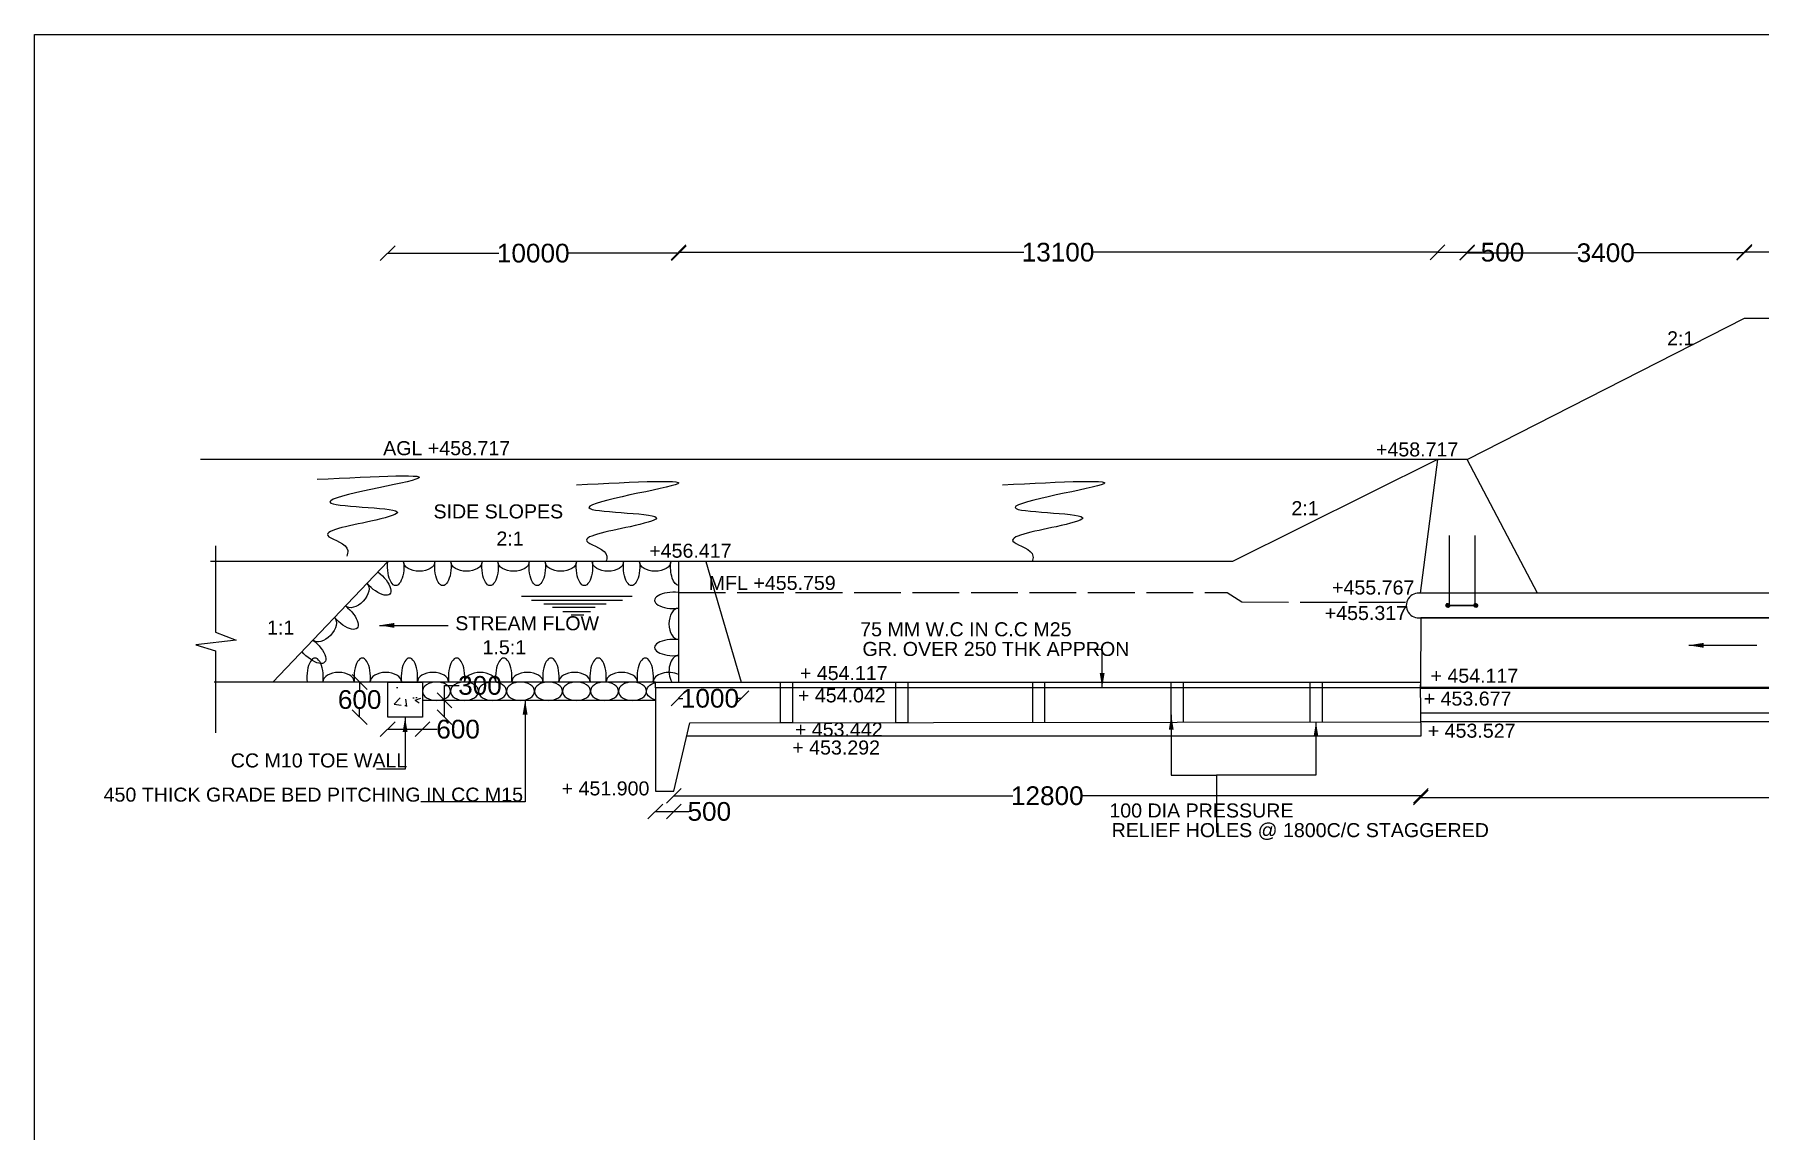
# Model space of a CAD drawing. Header units: millimetres. Extents: x 5124 to 6568637, y 2311 to 91879094.
# Drawn here: x 3532836 to 3543897, y 45951176 to 45958208 of the extents above; entities that cross this region are included whole.
import ezdxf

# ---------------------------------------------------------------- set-up
doc = ezdxf.new("R2010")
doc.units = ezdxf.units.MM
doc.header["$MEASUREMENT"] = 0
doc.linetypes.add('ACAD_ISO02W100', pattern=[15, 12, -3])
for name, color, linetype in [('DIMENSION', 7, 'Continuous'), ('DRAWING', 7, 'Continuous'), ('TEXT', 7, 'Continuous')]:
    doc.layers.add(name, color=color, linetype=linetype)
doc.styles.get("Standard").update_dxf_attribs({"font": 'arial.ttf', "height": 120})
doc.dimstyles.get("Standard").update_dxf_attribs({"dimtxt": 200, "dimasz": 110, "dimexe": 0.18, "dimexo": 0.0625, "dimgap": 0.09, "dimtad": 0, "dimtih": 1, "dimtoh": 1, "dimdec": 0, "dimzin": 0, "dimdsep": 46, "dimtxsty": 'Standard', "dimblk": 'OBLIQUE', "dimcen": 0.09, "dimse1": 1, "dimse2": 1, "dimadec": 0, "dimazin": 0, "dimtfac": 1, "dimtdec": 0, "dimtofl": 0, "dimtmove": 0, "dimatfit": 3, "dimfxl": 1, "dimtolj": 1, "dimtzin": 0, "dimarcsym": 0})

# ---------------------------------------------------------------- blocks, each defined once
blk = doc.blocks.new('_Oblique')
at = {"color": 0, "linetype": 'ByBlock', "lineweight": -2}
blk.add_line((-0.5, -0.5), (0.5, 0.5), dxfattribs=at)
blk = doc.blocks.new('*D57')
at = {"layer": 'Defpoints', "color": 0}
for p in [(3536967, 45956804), (3535101, 45954826), (3536967, 45954796)]:
    blk.add_point(p, dxfattribs=at)
at = {"layer": 'DIMENSION', "color": 0, "lineweight": -2}
for p, q in [((3535101, 45956804), (3535814, 45956804)), ((3536967, 45956804), (3536254, 45956804))]:
    blk.add_line(p, q, dxfattribs=at)
at = {"layer": 'DIMENSION', "color": 0, "lineweight": -2, "xscale": 95, "yscale": 95, "zscale": 95, "rotation": 180}
blk.add_blockref('_Oblique', (3535101, 45956804), dxfattribs=at)
at = {"layer": 'DIMENSION', "color": 0, "lineweight": -2, "xscale": 95, "yscale": 95, "zscale": 95}
blk.add_blockref('_Oblique', (3536967, 45956804), dxfattribs=at)
at = {"layer": 'DIMENSION', "color": 0, "insert": (3536034, 45956804), "char_height": 120, "attachment_point": 5}
blk.add_mtext('\\A1;10000', dxfattribs=at)
blk = doc.blocks.new('*D58')
at = {"layer": 'Defpoints', "color": 0}
for p in [(3541832, 45956810), (3541832, 45955538), (3536966, 45954882)]:
    blk.add_point(p, dxfattribs=at)
at = {"layer": 'DIMENSION', "color": 0, "lineweight": -2}
for p, q in [((3536966, 45956810), (3539179, 45956810)), ((3541832, 45956810), (3539619, 45956810))]:
    blk.add_line(p, q, dxfattribs=at)
at = {"layer": 'DIMENSION', "color": 0, "lineweight": -2, "xscale": 95, "yscale": 95, "zscale": 95, "rotation": 180}
blk.add_blockref('_Oblique', (3536966, 45956810), dxfattribs=at)
at = {"layer": 'DIMENSION', "color": 0, "lineweight": -2, "xscale": 95, "yscale": 95, "zscale": 95}
blk.add_blockref('_Oblique', (3541832, 45956810), dxfattribs=at)
at = {"layer": 'DIMENSION', "color": 0, "insert": (3539399, 45956810), "char_height": 120, "attachment_point": 5}
blk.add_mtext('\\A1;13100', dxfattribs=at)
blk = doc.blocks.new('*D59')
at = {"layer": 'Defpoints', "color": 0}
for p in [(3542022, 45956810), (3541832, 45955482), (3542022, 45955482)]:
    blk.add_point(p, dxfattribs=at)
at = {"layer": 'DIMENSION', "color": 0, "lineweight": -2}
for p, q in [((3541832, 45956810), (3542022, 45956810)), ((3542022, 45956810), (3542117, 45956810))]:
    blk.add_line(p, q, dxfattribs=at)
at = {"layer": 'DIMENSION', "color": 0, "lineweight": -2, "xscale": 95, "yscale": 95, "zscale": 95, "rotation": 180}
blk.add_blockref('_Oblique', (3541832, 45956810), dxfattribs=at)
at = {"layer": 'DIMENSION', "color": 0, "lineweight": -2, "xscale": 95, "yscale": 95, "zscale": 95}
blk.add_blockref('_Oblique', (3542022, 45956810), dxfattribs=at)
at = {"layer": 'DIMENSION', "color": 0, "insert": (3542249, 45956810), "char_height": 120, "attachment_point": 5}
blk.add_mtext('\\A1;500', dxfattribs=at)
blk = doc.blocks.new('*D60')
at = {"layer": 'Defpoints', "color": 0}
for p in [(3543800, 45956806.5), (3543800, 45956388), (3542022, 45955481.5)]:
    blk.add_point(p, dxfattribs=at)
at = {"layer": 'DIMENSION', "color": 0, "lineweight": -2}
for p, q in [((3542022, 45956806.5), (3542731.97412, 45956806.5)), ((3543800, 45956806.5), (3543090.02588, 45956806.5))]:
    blk.add_line(p, q, dxfattribs=at)
at = {"layer": 'DIMENSION', "color": 0, "lineweight": -2, "xscale": 95, "yscale": 95, "zscale": 95, "rotation": 180}
blk.add_blockref('_Oblique', (3542022, 45956806.5), dxfattribs=at)
at = {"layer": 'DIMENSION', "color": 0, "lineweight": -2, "xscale": 95, "yscale": 95, "zscale": 95}
blk.add_blockref('_Oblique', (3543800, 45956806.5), dxfattribs=at)
at = {"layer": 'DIMENSION', "color": 0, "insert": (3542911, 45956806.5), "char_height": 120, "attachment_point": 5}
blk.add_mtext('\\A1;3400', dxfattribs=at)
blk = doc.blocks.new('*D61')
at = {"layer": 'Defpoints', "color": 0}
for p in [(3546798, 45956812), (3543800, 45956388), (3546798, 45956388)]:
    blk.add_point(p, dxfattribs=at)
at = {"layer": 'DIMENSION', "color": 0, "lineweight": -2}
for p, q in [((3543800, 45956812), (3545119, 45956812)), ((3546798, 45956812), (3545479, 45956812))]:
    blk.add_line(p, q, dxfattribs=at)
at = {"layer": 'DIMENSION', "color": 0, "lineweight": -2, "xscale": 95, "yscale": 95, "zscale": 95, "rotation": 180}
blk.add_blockref('_Oblique', (3543800, 45956812), dxfattribs=at)
at = {"layer": 'DIMENSION', "color": 0, "lineweight": -2, "xscale": 95, "yscale": 95, "zscale": 95}
blk.add_blockref('_Oblique', (3546798, 45956812), dxfattribs=at)
at = {"layer": 'DIMENSION', "color": 0, "insert": (3545299, 45956812), "char_height": 120, "attachment_point": 5}
blk.add_mtext('\\A1;8925', dxfattribs=at)
blk = doc.blocks.new('*D82')
at = {"layer": 'Defpoints', "color": 0}
for p in [(3541725, 45953798), (3561417, 45953591), (3541725, 45953312)]:
    blk.add_point(p, dxfattribs=at)
at = {"layer": 'DIMENSION', "color": 0, "lineweight": -2}
for p, q in [((3541725, 45953312), (3551344, 45953312)), ((3561417, 45953312), (3551797, 45953312))]:
    blk.add_line(p, q, dxfattribs=at)
at = {"layer": 'DIMENSION', "color": 0, "lineweight": -2, "xscale": 95, "yscale": 95, "zscale": 95, "rotation": 180}
blk.add_blockref('_Oblique', (3541725, 45953312), dxfattribs=at)
at = {"layer": 'DIMENSION', "color": 0, "lineweight": -2, "xscale": 95, "yscale": 95, "zscale": 95}
blk.add_blockref('_Oblique', (3561417, 45953312), dxfattribs=at)
at = {"layer": 'DIMENSION', "color": 0, "insert": (3551571, 45953312), "char_height": 120, "attachment_point": 5}
blk.add_mtext('\\A1;50625', dxfattribs=at)
blk = doc.blocks.new('*D83')
at = {"layer": 'Defpoints', "color": 0}
for p in [(3536936, 45953352), (3536936, 45953323), (3541725, 45953312)]:
    blk.add_point(p, dxfattribs=at)
at = {"layer": 'DIMENSION', "color": 0, "lineweight": -2}
for p, q in [((3536936, 45953323), (3539110, 45953323)), ((3541725, 45953323), (3539551, 45953323))]:
    blk.add_line(p, q, dxfattribs=at)
at = {"layer": 'DIMENSION', "color": 0, "lineweight": -2, "xscale": 95, "yscale": 95, "zscale": 95, "rotation": 180}
blk.add_blockref('_Oblique', (3536936, 45953323), dxfattribs=at)
at = {"layer": 'DIMENSION', "color": 0, "lineweight": -2, "xscale": 95, "yscale": 95, "zscale": 95}
blk.add_blockref('_Oblique', (3541725, 45953323), dxfattribs=at)
at = {"layer": 'DIMENSION', "color": 0, "insert": (3539330, 45953323), "char_height": 120, "attachment_point": 5}
blk.add_mtext('\\A1;12800', dxfattribs=at)
blk = doc.blocks.new('*D84')
at = {"layer": 'Defpoints', "color": 0}
for p in [(3536817, 45953352), (3536936, 45953352), (3536936, 45953222)]:
    blk.add_point(p, dxfattribs=at)
at = {"layer": 'DIMENSION', "color": 0, "lineweight": -2}
for p, q in [((3536817, 45953222), (3536936, 45953222)), ((3536936, 45953222), (3537031, 45953222))]:
    blk.add_line(p, q, dxfattribs=at)
at = {"layer": 'DIMENSION', "color": 0, "lineweight": -2, "xscale": 95, "yscale": 95, "zscale": 95, "rotation": 180}
blk.add_blockref('_Oblique', (3536817, 45953222), dxfattribs=at)
at = {"layer": 'DIMENSION', "color": 0, "lineweight": -2, "xscale": 95, "yscale": 95, "zscale": 95}
blk.add_blockref('_Oblique', (3536936, 45953222), dxfattribs=at)
at = {"layer": 'DIMENSION', "color": 0, "insert": (3537163, 45953222), "char_height": 120, "attachment_point": 5}
blk.add_mtext('\\A1;500', dxfattribs=at)
blk = doc.blocks.new('*D85')
at = {"layer": 'Defpoints', "color": 0}
for p in [(3535101, 45954053), (3534921, 45953828), (3535101, 45953828)]:
    blk.add_point(p, dxfattribs=at)
at = {"layer": 'DIMENSION', "color": 0, "lineweight": -2}
for p, q in [((3534921, 45954053), (3534921, 45954002)), ((3534921, 45953828), (3534921, 45953879))]:
    blk.add_line(p, q, dxfattribs=at)
at = {"layer": 'DIMENSION', "color": 0, "lineweight": -2, "xscale": 95, "yscale": 95, "zscale": 95}
for p, rotation in [((3534921, 45954053), 90), ((3534921, 45953828), 270)]:
    blk.add_blockref('_Oblique', p, dxfattribs=dict(at, rotation=rotation))
at = {"layer": 'DIMENSION', "color": 0, "insert": (3534921, 45953940), "char_height": 120, "attachment_point": 5}
blk.add_mtext('\\A1;600', dxfattribs=at)
blk = doc.blocks.new('*D86')
at = {"layer": 'Defpoints', "color": 0}
for p in [(3535324, 45953935.5), (3535465, 45953935.5), (3535324, 45953827.5)]:
    blk.add_point(p, dxfattribs=at)
at = {"layer": 'DIMENSION', "color": 0, "lineweight": -2}
for p, q in [((3535465, 45953935.5), (3535465, 45954030.5)), ((3535465, 45954030.5), (3535560, 45954030.5)), ((3535465, 45953827.5), (3535465, 45953935.5))]:
    blk.add_line(p, q, dxfattribs=at)
at = {"layer": 'DIMENSION', "color": 0, "lineweight": -2, "xscale": 95, "yscale": 95, "zscale": 95}
for p, rotation in [((3535465, 45953935.5), 90), ((3535465, 45953827.5), 270)]:
    blk.add_blockref('_Oblique', p, dxfattribs=dict(at, rotation=rotation))
at = {"layer": 'DIMENSION', "color": 0, "insert": (3535692.409236, 45954030.5), "char_height": 120, "attachment_point": 5}
blk.add_mtext('\\A1;300', dxfattribs=at)
blk = doc.blocks.new('*D87')
at = {"layer": 'Defpoints', "color": 0}
for p in [(3535101, 45953828), (3535324, 45953828), (3535324, 45953750)]:
    blk.add_point(p, dxfattribs=at)
at = {"layer": 'DIMENSION', "color": 0, "lineweight": -2}
for p, q in [((3535101, 45953750), (3535324, 45953750)), ((3535324, 45953750), (3535419, 45953750))]:
    blk.add_line(p, q, dxfattribs=at)
at = {"layer": 'DIMENSION', "color": 0, "lineweight": -2, "xscale": 95, "yscale": 95, "zscale": 95, "rotation": 180}
blk.add_blockref('_Oblique', (3535101, 45953750), dxfattribs=at)
at = {"layer": 'DIMENSION', "color": 0, "lineweight": -2, "xscale": 95, "yscale": 95, "zscale": 95}
blk.add_blockref('_Oblique', (3535324, 45953750), dxfattribs=at)
at = {"layer": 'DIMENSION', "color": 0, "insert": (3535552, 45953750), "char_height": 120, "attachment_point": 5}
blk.add_mtext('\\A1;600', dxfattribs=at)
blk = doc.blocks.new('*D176')
at = {"layer": 'Defpoints', "color": 0}
for p in [(3536966, 45954053), (3537368, 45954053), (3537368, 45953948)]:
    blk.add_point(p, dxfattribs=at)
at = {"layer": 'DIMENSION', "color": 0, "lineweight": -2}
for p, q in [((3536966, 45953948), (3536993, 45953948)), ((3537368, 45953948), (3537340, 45953948))]:
    blk.add_line(p, q, dxfattribs=at)
at = {"layer": 'DIMENSION', "color": 0, "lineweight": -2, "xscale": 95, "yscale": 95, "zscale": 95, "rotation": 180}
blk.add_blockref('_Oblique', (3536966, 45953948), dxfattribs=at)
at = {"layer": 'DIMENSION', "color": 0, "lineweight": -2, "xscale": 95, "yscale": 95, "zscale": 95}
blk.add_blockref('_Oblique', (3537368, 45953948), dxfattribs=at)
at = {"layer": 'DIMENSION', "color": 0, "insert": (3537167, 45953948), "char_height": 120, "attachment_point": 5}
blk.add_mtext('\\A1;1000', dxfattribs=at)

msp = doc.modelspace()

# ---------------------------------------------------------------- hatches: boundary and pattern name
at = {"layer": 'DIMENSION'}
h = msp.add_hatch(dxfattribs=at)
h.set_pattern_fill('AR-CONC', color=256, scale=50, style=0)
h.set_pattern_definition([(50, (0, 0), (358.6300913, -31.3760675), [37.5, -412.5]), (355, (0, 0), (-69.3756668, 376.0960669), [30, -330]), (100.4514, (29.9, -2.6), (289.2546909, 344.719771), [31.870095, -350.571056]), (46.1842, (0, 100), (533.6205243, -82.759507), [56.25, -618.75]), (96.6356, (44.47, 93.1), (467.331353, 487.0589355), [47.805144, -525.8565]), (351.1842, (0, 100), (467.3309726, 487.0593005), [45, -495]), (21, (50, 75), (298.453526, -201.3094453), [37.5, -412.5]), (326, (50, 75), (121.657666, 362.5750225), [30, -330]), (71.4514, (74.87, 58.22), (420.1113143, 161.2652484), [31.870095, -350.571056]), (37.5, (0, 0), (6.07992766, 166.4469269), [0, -326, 0, -335, 0, -331.25]), (7.5, (0, 0), (131.5347687, 197.20585594), [0, -191, 0, -318.5, 0, -126.25]), (327.5, (-111.5, 0), (266.9112181, -11.27743587), [0, -125, 0, -390, 0, -517.5]), (317.5, (-161.5, 0), (291.5930847, 50.0524912), [0, -162.5, 0, -259, 0, -367.5])])
h.paths.add_polyline_path([(3535324, 45954053), (3535101, 45954053), (3535101, 45953827.5), (3535324, 45953827.5)])
at = {"layer": 'DRAWING'}
h = msp.add_hatch(dxfattribs=at)
h.set_pattern_fill('ANSI31', color=256, style=0)
h.set_pattern_definition([(45, (0, 0), (-0.08838834764832, 0.08838834764832), [])])
h.paths.add_polyline_path([(3541886.5, 45954544.5, 1), (3541910.5, 45954544.5, 1)])
h.paths.add_polyline_path([(3542089.5, 45954544.5, 1), (3542065.5, 45954544.5, 1)])

# ---------------------------------------------------------------- linework, layer by layer
at = {"layer": 'DIMENSION'}
for points in [[(3537141.5, 45954825.5), (3537367.5, 45954053)], [(3537019.3, 45953708.5), (3541716, 45953708.5), (3541727.5, 45953708.5), (3541723.5, 45954034.8)], [(3536817, 45953352.5), (3536936, 45953352.5)]]:
    msp.add_lwpolyline(points, dxfattribs=at)
at = {"layer": 'DRAWING'}
for points in [[(3532836, 45958207.5), (3578609.5, 45958207.5), (3578609.5, 45929346.5), (3532836, 45929346.5)], [(3535101, 45954053), (3535324, 45954053), (3535324, 45953827.5), (3535101, 45953827.5)]]:
    msp.add_lwpolyline(points, close=True, dxfattribs=at)
for points in [[(3542022, 45955481.5), (3543800, 45956388), (3546798, 45956388), (3546407.5, 45956600.5), (3546024, 45956600.5), (3545721.5, 45956388)], [(3541831.5, 45955481.5), (3533900, 45955481.5)], [(3541831.5, 45955481.5), (3540518, 45954825.5), (3533964, 45954825.5)], [(3542472.5, 45954623), (3542022, 45955481.5), (3541831.5, 45955481.5), (3541722, 45954623.4)], [(3541906, 45954992.5), (3541906, 45954554)], [(3542072, 45954992.5), (3542072, 45954554)], [(3533996, 45954927), (3533996, 45954372), (3534129.5, 45954322), (3533869.5, 45954291.5), (3533996, 45954253.5), (3533996, 45953727)], [(3534364, 45954053), (3535101, 45954825.5)], [(3536966, 45954825.5), (3536966, 45954053)], [(3535959.5, 45954604), (3536668.5, 45954604)], [(3536022, 45954578), (3536606, 45954578)], [(3536102.5, 45954555), (3536502.5, 45954555)], [(3536158, 45954533.5), (3536430.5, 45954533.5)], [(3552120.5, 45954623), (3541725, 45954623)], [(3536224, 45954506), (3536401, 45954506)], [(3536278, 45954484.5), (3536358.5, 45954484.5)], [(3541725, 45954465), (3541723.5, 45954034.8)], [(3536817, 45954053), (3533988.5, 45954053)], [(3541725, 45954016.5), (3536817, 45954016.5), (3536817, 45954053), (3541723.5, 45954053), (3541723.5, 45954016.5)], [(3536817, 45954016.5), (3536817, 45953352.5), (3536936, 45953352.5), (3537038.5, 45953790.5), (3541725, 45953798)], [(3536817, 45953935.5), (3535324, 45953935.5)], [(3552120.5, 45953853), (3541725, 45953853)], [(3552120.5, 45953798), (3541725, 45953798)]]:
    msp.add_lwpolyline(points, dxfattribs=at)
at = {"layer": 'DRAWING', "linetype": 'ACAD_ISO02W100', "ltscale": 25}
for points in [[(3536966, 45954628), (3540484.5, 45954628), (3540577, 45954567), (3541634.5, 45954564.8)], [(3539237, 45953794), (3539237, 45954053), (3539313, 45954053), (3539313, 45953794.1)], [(3540125, 45953795.4), (3540125, 45954053), (3540201, 45954053), (3540201, 45953795.6)], [(3541016, 45953796.9), (3541016, 45954053), (3541092, 45954053), (3541092, 45953797)]]:
    msp.add_lwpolyline(points, dxfattribs=at)
at = {"layer": 'DRAWING'}
for points, const_width in [([(3541898.5, 45954544.5), (3542077.5, 45954544.5)], 10), ([(3552120.5, 45954465), (3541725, 45954465)], 10), ([(3552120.5, 45954016.5), (3541725, 45954016.5)], 15)]:
    msp.add_lwpolyline(points, dxfattribs=dict(at, const_width=const_width))
at = {"layer": 'DRAWING', "linetype": 'ACAD_ISO02W100', "ltscale": 25}
for points in [[(3537620.5, 45954053), (3537696.5, 45954053), (3537696.5, 45953791.6), (3537620.5, 45953791.6)], [(3538360, 45954053), (3538436, 45954053), (3538436, 45953791.6), (3538360, 45953791.6)]]:
    msp.add_lwpolyline(points, close=True, dxfattribs=at)
at = {"layer": 'DRAWING'}
for centre in [(3541898.5, 45954544.5), (3542077.5, 45954544.5)]:
    msp.add_circle(centre, 12, dxfattribs=at)
msp.add_arc((3541711.9, 45954544), 80.1, 80.55174, 279.44826, dxfattribs=at)
at = {"layer": 'DRAWING', "extrusion": (0, 0, -1)}
for centre, major_axis, ratio, start_param, end_param in [((3535024.4, 45954703), (89.7, -85.6), 0.4233871, 4.4721825, 8.0941882), ((3535152, 45954796), (0, -124), 0.4233871, 4.4721825, 8.0941882), ((3535303.2, 45954825.5), (-100.3, 0), 0.6159741, 3.1415927, 6.2831853), ((3535454.5, 45954796), (0, -124), 0.4233871, 4.4721825, 8.0941882), ((3535605.7, 45954825.5), (-100.3, 0), 0.6159741, 3.1415927, 6.2831853), ((3535757, 45954796), (0, -124), 0.4233871, 4.4721825, 8.0941882), ((3535908.2, 45954825.5), (-100.3, 0), 0.6159741, 3.1415927, 6.2831853), ((3536059.5, 45954796), (0, -124), 0.4233871, 4.4721825, 8.0941882), ((3536210.7, 45954825.5), (-100.3, 0), 0.6159741, 3.1415927, 6.2831853), ((3536362, 45954796), (0, -124), 0.4233871, 4.4721825, 8.0941882), ((3536513.2, 45954825.5), (-100.3, 0), 0.6159741, 3.1415927, 6.2831853), ((3536664.5, 45954796), (0, -124), 0.4233871, 4.4721825, 8.0941882), ((3536815.7, 45954825.5), (-100.3, 0), 0.6159741, 3.1415927, 6.2831853), ((3536966.9, 45954796), (0, -124), 0.4233871, 6.3012559, 8.0941882), ((3534898.6, 45954613.9), (-69.2, -72.5), 0.6159741, 3.1415927, 6.2831853), ((3534815.6, 45954484.1), (89.7, -85.6), 0.4233871, 4.4721825, 8.0941882), ((3534689.8, 45954395.1), (-69.2, -72.5), 0.6159741, 3.1415927, 6.2831853), ((3534606.8, 45954265.3), (89.7, -85.6), 0.4233871, 4.4721825, 8.0941882), ((3536849.8, 45953994), (-89.8, 0), 0.6573816, 5.0859171, 7.8539816)]:
    msp.add_ellipse(centre, major_axis=major_axis, ratio=ratio, start_param=start_param, end_param=end_param, dxfattribs=at)
at = {"layer": 'DRAWING'}
for centre, major_axis, ratio, start_param, end_param in [((3536936.5, 45954577), (-124, 0), 0.4233871, 4.4721825, 8.0941882), ((3536966, 45954425.8), (0, -100.3), 0.6159741, 3.1415927, 6.2831853), ((3536936.5, 45954274.5), (-124, 0), 0.4233871, 4.4721825, 8.0941882), ((3534635, 45954082.5), (0, 124), 0.4233871, 4.4721825, 8.0941882), ((3534937.5, 45954082.5), (0, 124), 0.4233871, 4.4721825, 8.0941882), ((3535240, 45954082.5), (0, 124), 0.4233871, 4.4721825, 8.0941882), ((3535542.5, 45954082.5), (0, 124), 0.4233871, 4.4721825, 8.0941882), ((3535845, 45954082.5), (0, 124), 0.4233871, 4.4721825, 8.0941882), ((3536147.5, 45954082.5), (0, 124), 0.4233871, 4.4721825, 8.0941882), ((3536450, 45954082.5), (0, 124), 0.4233871, 4.4721825, 8.0941882), ((3536752.4, 45954082.5), (0, 124), 0.4233871, 4.4721825, 8.0941882), ((3536966, 45954123.3), (0, -100.3), 0.6159741, 3.1415927, 5.4890551), ((3534786.2, 45954053), (-100.3, 0), 0.6159741, 3.1415927, 6.2831853), ((3535088.7, 45954053), (-100.3, 0), 0.6159741, 3.1415927, 6.2831853), ((3535391.2, 45954053), (-100.3, 0), 0.6159741, 3.1415927, 6.2831853), ((3535693.7, 45954053), (-100.3, 0), 0.6159741, 3.1415927, 6.2831853), ((3535996.2, 45954053), (-100.3, 0), 0.6159741, 3.1415927, 6.2831853), ((3536298.7, 45954053), (-100.3, 0), 0.6159741, 3.1415927, 6.2831853), ((3536601.2, 45954053), (-100.3, 0), 0.6159741, 3.1415927, 6.2831853), ((3536903.7, 45954053), (-100.3, 0), 0.6159741, 4.0417667, 6.2831853)]:
    msp.add_ellipse(centre, major_axis=major_axis, ratio=ratio, start_param=start_param, end_param=end_param, dxfattribs=at)
at = {"layer": 'DRAWING', "extrusion": (0, 0, -1)}
for centre in [(3535413.8, 45953994), (3535593.2, 45953994), (3535772.8, 45953994), (3535952.2, 45953994), (3536131.8, 45953994), (3536311.2, 45953994), (3536490.8, 45953994), (3536670.2, 45953994)]:
    msp.add_ellipse(centre, major_axis=(-89.8, 0), ratio=0.6573816, dxfattribs=at)
at = {"layer": 'DRAWING'}
for points in [[(3534649.5, 45955353.5), (3535282, 45955353.5), (3534736.5, 45955201), (3535163.5, 45955139), (3534993, 45955085), (3534723, 45954985), (3534844.5, 45954896), (3534839, 45954861)], [(3536311, 45955318), (3536943.5, 45955318), (3536398, 45955165.5), (3536825, 45955103.5), (3536654.5, 45955049.5), (3536384.5, 45954949.5), (3536506, 45954860.5), (3536500.5, 45954825.5)], [(3539043.5, 45955318), (3539676, 45955318), (3539130.5, 45955165.5), (3539557.5, 45955103.5), (3539387, 45955049.5), (3539117, 45954949.5), (3539238.5, 45954860.5), (3539233, 45954825.5)]]:
    msp.add_spline(points, degree=3, dxfattribs=at)

# ---------------------------------------------------------------- texts
at = {"layer": 'TEXT'}
for s, p in [('2:1', (3543304.5, 45956213.3)), ('AGL +458.717', (3535071.6, 45955508.4)), (' +458.717', (3541402.9, 45955500.4)), ('SIDE SLOPES', (3535394.4, 45955102.7)), ('2:1', (3540895.8, 45955123.4)), (' 2:1', (3535763.1, 45954928.7)), (' +456.417', (3536742.8, 45954850.5)), (' MFL +455.759', (3537124.3, 45954643.9)), (' +455.767', (3541121, 45954614.5)), (' +455.317', (3541074.3, 45954450.9)), ('1:1', (3534327.6, 45954357.7)), ('STREAM FLOW', (3535534.1, 45954385.2)), ('75 MM W.C IN C.C M25', (3538130.6, 45954346.4)), ('1.5:1', (3535709, 45954231)), ('GR. OVER 250 THK APPRON', (3538145.1, 45954220.3)), ('+ 454.117', (3537743.8, 45954065.9)), ('+ 454.117', (3541787.3, 45954048.4)), ('+ 454.042', (3537731.3, 45953922.4)), ('+ 453.677', (3541743.8, 45953901.9)), ('+ 453.442', (3537711.8, 45953703.9)), ('+ 453.527', (3541769.8, 45953695.9)), ('+ 453.292', (3537694.8, 45953587.9)), ('CC M10 TOE WALL', (3534094.5, 45953505)), ('450 THICK GRADE BED PITCHING IN CC M15', (3533279.1, 45953285.6)), ('+ 451.900', (3536216.1, 45953325.7)), ('100 DIA PRESSURE', (3539728.1, 45953183.9)), ('RELIEF HOLES @ 1800C/C STAGGERED', (3539742.6, 45953057.8))]:
    msp.add_text(s, height=90, dxfattribs=at).set_placement(p)

# ---------------------------------------------------------------- dimensions: what is measured, and where the dimension line sits
at = {"layer": 'DIMENSION'}
for base, p1, p2, text, picture, middle in [((3536966.9, 45956803.5), (3535101, 45954825.5), (3536966.9, 45954796), '10000', '*D57', (3536034, 45956803.5)), ((3541831.5, 45956810), (3536966, 45954882), (3541831.5, 45955538), '13100', '*D58', (3539398.8, 45956810)), ((3542022, 45956810), (3541831.5, 45955481.5), (3542022, 45955481.5), '500', '*D59', (3542249.5, 45956810)), ((3543800, 45956806.5), (3542022, 45955481.5), (3543800, 45956388), '3400', '*D60', (3542911, 45956806.5)), ((3546798, 45956811.5), (3543800, 45956388), (3546798, 45956388), '8925', '*D61', (3545299, 45956811.5)), ((3537367.5, 45953947.5), (3536966, 45954053), (3537367.5, 45954053), '1000', '*D176', (3537166.8, 45953947.5)), ((3535324, 45953750), (3535101, 45953827.5), (3535324, 45953827.5), '600', '*D87', (3535551.8, 45953750)), ((3541725, 45953312), (3561416.6, 45953591), (3541725, 45953798), '50625', '*D82', (3551570.8, 45953312)), ((3536936, 45953222), (3536817, 45953352.5), (3536936, 45953352.5), '500', '*D84', (3537163.5, 45953222)), ((3536936, 45953323), (3541725, 45953312), (3536936, 45953352.5), '12800', '*D83', (3539330.5, 45953323))]:
    dim = msp.add_linear_dim(base=base, p1=p1, p2=p2, text=text, dimstyle='Standard', override={"dimasz": 95, "dimarcsym": 1}, dxfattribs=at)
    dim.commit()
    dim.dimension.update_dxf_attribs({"geometry": picture, "text_midpoint": middle})
for base, p1, p2, text, picture, middle in [((3534921.5, 45953827.5), (3535101, 45954053), (3535101, 45953827.5), '600', '*D85', (3534921.5, 45953940.2)), ((3535465, 45953935.5), (3535324, 45953827.5), (3535324, 45953935.5), '300', '*D86', (3535692.4, 45954030.5))]:
    dim = msp.add_linear_dim(base=base, p1=p1, p2=p2, angle=90, text=text, dimstyle='Standard', override={"dimasz": 95, "dimarcsym": 1}, dxfattribs=at)
    dim.commit()
    dim.dimension.update_dxf_attribs({"geometry": picture, "text_midpoint": middle})

# ---------------------------------------------------------------- leaders
for points in [[(3539682, 45954016.5), (3539682, 45954262.5), (3539588, 45954262.5)], [(3543443, 45954288.5), (3543880, 45954288.5)], [(3535981.8, 45953938.3), (3535981.8, 45953284), (3535313.5, 45953284)], [(3535212.5, 45953827.5), (3535212.5, 45953493), (3535029.5, 45953493)]]:
    msp.add_leader(points, dimstyle='Standard', override={"dimasz": 95, "dimgap": 0.09, "dimtad": 0, "dimarcsym": 1}, dxfattribs=at)
at = {"layer": 'DRAWING'}
for points in [[(3535048, 45954416.5), (3535488.5, 45954416.5)], [(3540125, 45953842), (3540125, 45953455), (3540414.5, 45953455)], [(3541053, 45953796.9), (3541053, 45953455), (3540414.5, 45953455), (3540414.5, 45953087.5)]]:
    msp.add_leader(points, dimstyle='Standard', override={"dimasz": 95, "dimgap": 0.09, "dimtad": 0, "dimarcsym": 1}, dxfattribs=at)

doc.saveas('drawing.dxf')
